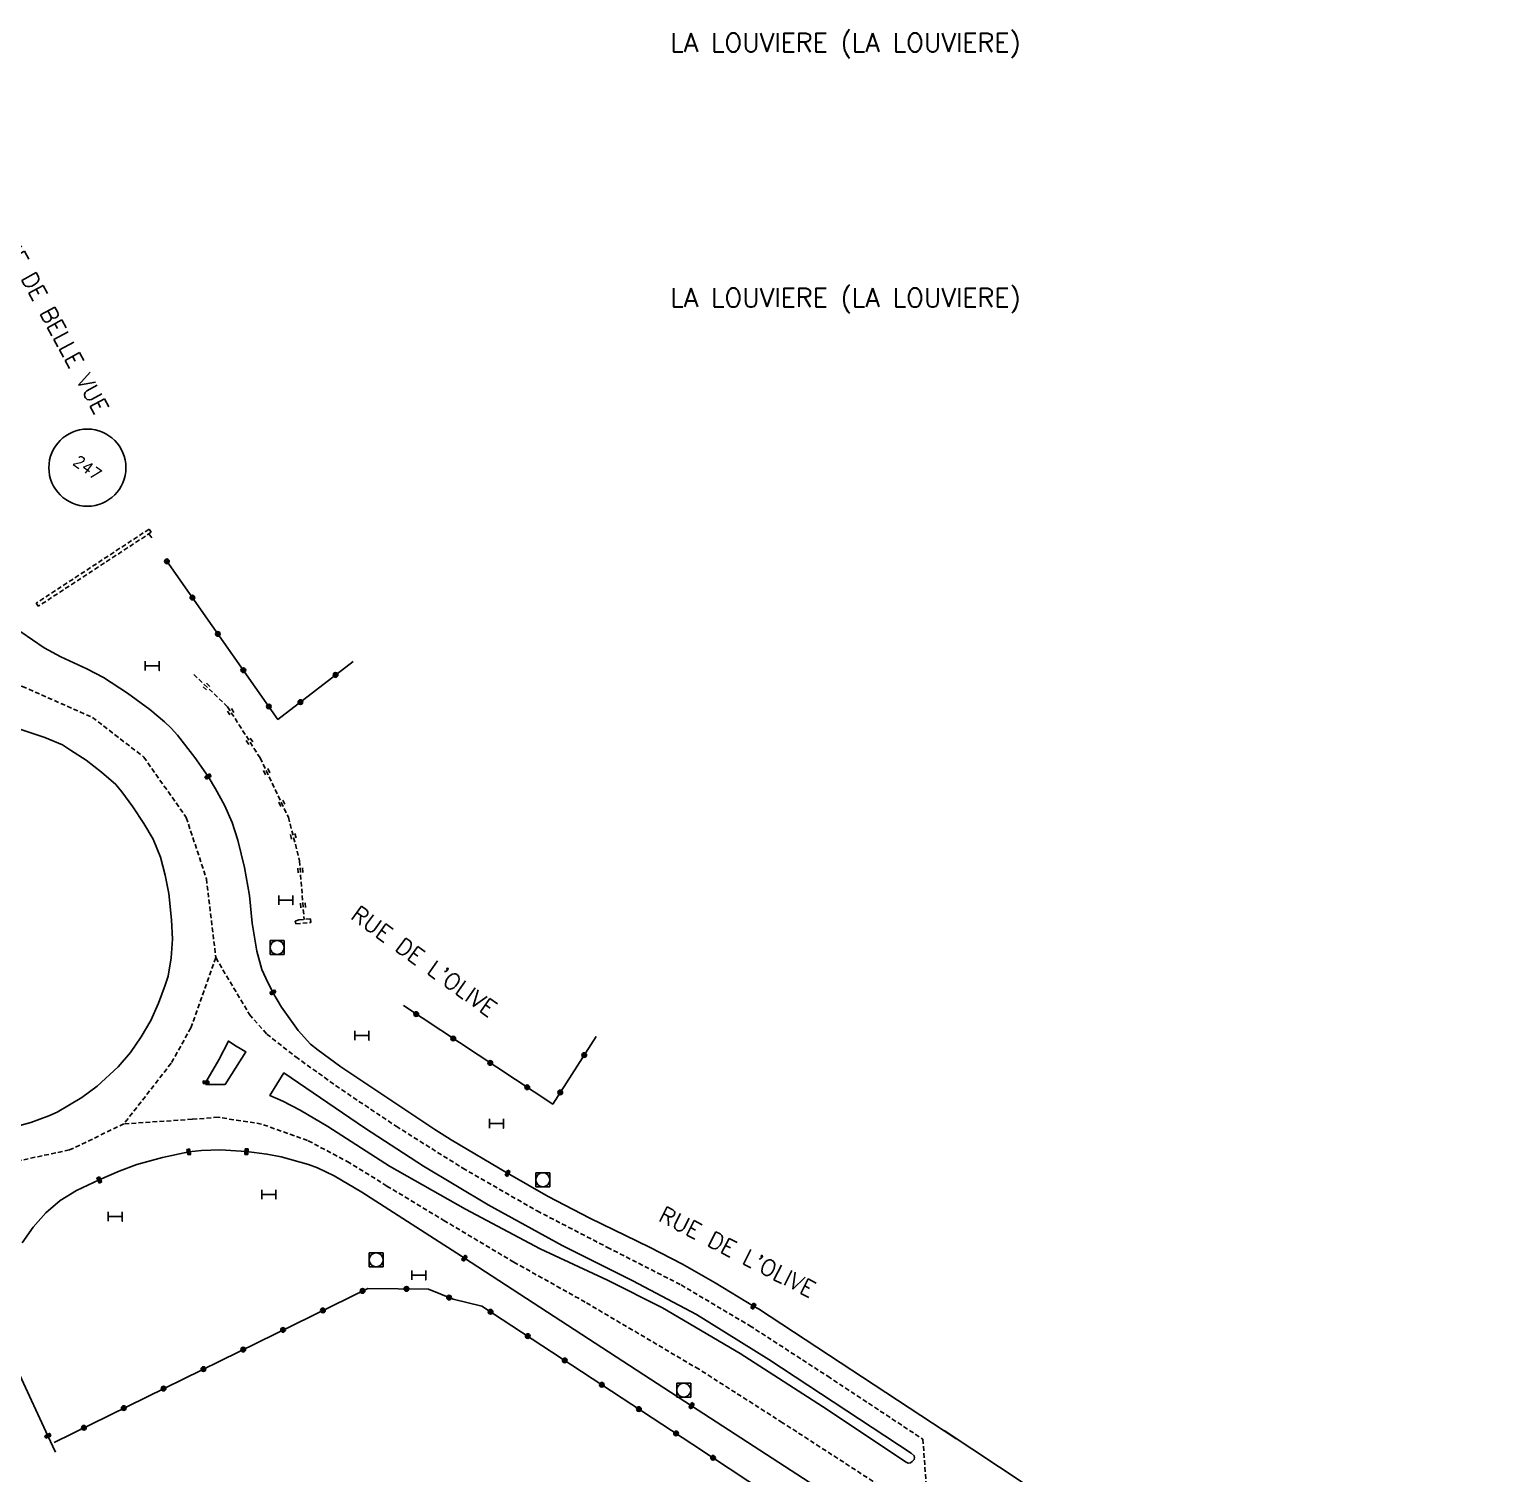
# Model space of a CAD drawing. Header units: millimetres. Extents: x 137000 to 138000, y 128000 to 129000.
# Drawn here: x 137447.4 to 137605.8, y 128611.2 to 128765.9 of the extents above; entities that cross this region are included whole.
import ezdxf
from ezdxf.enums import TextEntityAlignment as Align

# ---------------------------------------------------------------- set-up
doc = ezdxf.new("R2010")
doc.units = ezdxf.units.MM
doc.linetypes.add('DASHED', pattern=[0.75, 0.5, -0.25])
doc.layers.get('0').update_dxf_attribs({"linetype": 'CONTINUOUS'})
for name, color, linetype in [('w0001', 6, 'DASHED'), ('w0008', 7, 'CONTINUOUS'), ('W0112', 1, 'DASHED'), ('w0220', 5, 'DASHED'), ('w0322', 7, 'CONTINUOUS'), ('w0400', 7, 'CONTINUOUS'), ('w0420', 7, 'CONTINUOUS'), ('w0980', 7, 'CONTINUOUS'), ('w0989', 7, 'CONTINUOUS'), ('w0991', 7, 'CONTINUOUS'), ('W1102', 7, 'CONTINUOUS'), ('W1474', 7, 'CONTINUOUS')]:
    doc.layers.add(name, color=color, linetype=linetype)
doc.styles.get("Standard").update_dxf_attribs({"font": 'romans.shx', "width": 0.85})

# ---------------------------------------------------------------- blocks, each defined once
blk = doc.blocks.new('t220o')
at = {"color": 0, "linetype": 'Continuous'}
for p, q in [((-0.25, 0.25), (0.25, 0.25)), ((-0.25, -0.25), (0.25, -0.25))]:
    blk.add_line(p, q, dxfattribs=at)
blk = doc.blocks.new('t322o')
at = {"color": 0, "linetype": 'Continuous'}
for radius in [0.25, 0.15]:
    blk.add_circle((0, 0), radius, dxfattribs=at)
blk = doc.blocks.new('T400')
for p, q in [((-0.15, 0.3), (0.15, 0.3)), ((-0.15, -0.25), (-0.15, 0.3)), ((-0.15, 0.15), (0.15, 0.15)), ((-0.15, 0), (0.15, 0)), ((0.15, 0.3), (0.15, -0.25)), ((-0.15, -0.15), (0.15, -0.15)), ((-0.15, -0.25), (-0.15, -0.3)), ((-0.15, -0.3), (0.15, -0.3)), ((0.15, -0.3), (0.15, -0.25))]:
    blk.add_line(p, q)
blk = doc.blocks.new('T1474')
at = {"color": 0, "linetype": 'Continuous', "flags": 128}
for points in [[(-0.75, -0.5), (-0.75, 0.5)], [(-0.75, 0), (0.75, 0)], [(0.75, 0), (0.75, -0.5), (0.75, 0.5)]]:
    blk.add_lwpolyline(points, dxfattribs=at)
blk = doc.blocks.new('T420')
for p, q in [((0.75, 0.75), (-0.75, 0.75)), ((-0.75, 0.75), (-0.75, -0.75)), ((0.75, 0.75), (0.75, -0.75)), ((0.75, -0.75), (-0.75, -0.75))]:
    blk.add_line(p, q)
blk.add_ellipse((0, 0), major_axis=(-0.53, 0.53), ratio=1, start_param=3.926991, end_param=10.210176)

msp = doc.modelspace()

# ---------------------------------------------------------------- linework, layer by layer
at = {"layer": 'w0001'}
for points in [[(137428.12, 128691.91), (137435.1, 128695.31), (137438.85, 128695.86), (137446.6, 128695.52), (137454.11, 128692.19), (137459.62, 128687.94), (137464.16, 128681.46), (137466.31, 128674.91), (137467.32, 128666.46), (137464.65, 128658.95), (137462.54, 128655.15), (137457.48, 128648.65), (137451.64, 128645.86), (137440.6, 128643.51), (137435.65, 128643.41), (137428.84, 128646.32), (137425.46, 128648.42), (137420.02, 128652.69), (137416.37, 128659.96), (137414.7, 128666.68), (137414.95, 128675.51), (137418.43, 128683.54), (137422.09, 128688.26), (137428.12, 128691.91)], [(137467.32, 128666.46), (137470.93, 128660.37), (137472.78, 128658.27), (137475.89, 128655.83), (137480.79, 128652.32), (137486.64, 128648.4), (137493.77, 128643.91), (137501.74, 128639.33), (137509.27, 128635.43), (137517.16, 128631.4), (137524.52, 128627.04), (137532.87, 128621.62), (137543.07, 128614.87), (137543.44, 128609.55)], [(137543.44, 128609.55), (137539.61, 128609.14), (137528.03, 128616.65), (137519.08, 128622.37), (137506.88, 128629.57), (137499.26, 128633.84), (137491.85, 128638.25), (137485.65, 128642), (137481.64, 128644.5), (137477.15, 128646.88), (137472.22, 128648.64), (137467.58, 128649.36), (137464.78, 128649.15), (137457.48, 128648.65)]]:
    msp.add_lwpolyline(points, dxfattribs=at)
at = {"layer": 'w0008'}
for points in [[(137546.64, 128614.91), (137545.33, 128615.78), (137525.44, 128628.85), (137524.9, 128629.13), (137520.82, 128631.64), (137517.32, 128633.63), (137513.76, 128635.45), (137507.4, 128638.54), (137502.93, 128640.89), (137498.58, 128643.36), (137492.52, 128646.96), (137490.8, 128648.04), (137480.71, 128654.76), (137478.29, 128656.54), (137477.48, 128657.21), (137476.13, 128658.67), (137474.35, 128661.14), (137473.43, 128662.74), (137472.67, 128664.27), (137472.26, 128665.2), (137471.71, 128667.14), (137471.21, 128670.15), (137470.93, 128673.12), (137470.39, 128676.11), (137469.69, 128679.05), (137469.07, 128680.95), (137468.27, 128682.79), (137467.29, 128684.54), (137466.49, 128685.85), (137465.07, 128687.89), (137463.23, 128690.29), (137462.54, 128691.04), (137461.83, 128691.73), (137460.27, 128693.03), (137457.86, 128694.8), (137455.28, 128696.46), (137453.51, 128697.4), (137450.73, 128698.69), (137448.95, 128699.63), (137446.45, 128701.35)], [(137461.91, 128663.51), (137462.22, 128664.46), (137462.54, 128666.44), (137462.7, 128668.45), (137462.59, 128670.52), (137462.3, 128673.33), (137461.91, 128675.29), (137461.39, 128677.23), (137460.61, 128679.15), (137459.62, 128680.84), (137458.42, 128682.61), (137457.26, 128684.22), (137456.6, 128685.01), (137455.09, 128686.33), (137453.44, 128687.61), (137451.76, 128688.68), (137450.9, 128689.24), (137449.02, 128690.04), (137446.12, 128690.99)], [(137445.55, 128648.27), (137447.52, 128648.8), (137449.42, 128649.53), (137450.33, 128649.91), (137452.96, 128651.49), (137454.61, 128652.7), (137456.85, 128654.76), (137458.19, 128656.31), (137459.34, 128657.97), (137460.35, 128659.74), (137461.2, 128661.59), (137461.91, 128663.51)], [(137468.31, 128652.88), (137466.26, 128652.88), (137466.27, 128653.11), (137467.64, 128655.52), (137468.67, 128657.53), (137469.52, 128656.97), (137470.52, 128656.38), (137468.31, 128652.88)], [(137541.79, 128613.37), (137542.13, 128613.1), (137542.17, 128612.91), (137542.12, 128612.7), (137541.91, 128612.48), (137541.74, 128612.36), (137541.5, 128612.33), (137541.49, 128612.32), (137541.21, 128612.46), (137532.82, 128618.05), (137523.5, 128624.07), (137515.17, 128628.96), (137509.28, 128631.9), (137502.08, 128635.28), (137494.07, 128639.51), (137485.94, 128644.14), (137479.33, 128648.38), (137476.35, 128650.13), (137474.49, 128651.09), (137473.11, 128651.68), (137474.61, 128654.11), (137483.26, 128648.22), (137489.58, 128644.11), (137496.51, 128639.98), (137504.44, 128635.62), (137511.99, 128631.86), (137518.8, 128628.22), (137526.57, 128623.42), (137541.79, 128613.37)], [(137446.58, 128635.93), (137447.77, 128637.58), (137449.11, 128639.12), (137450.66, 128640.45), (137452.39, 128641.51), (137454.84, 128642.65), (137456.98, 128643.59), (137458.87, 128644.3), (137461.6, 128645.07), (137464.43, 128645.65), (137465.78, 128645.81), (137467.8, 128645.86), (137470.61, 128645.68), (137472.79, 128645.42), (137474.34, 128645.14), (137477.24, 128644.32), (137478.21, 128643.96), (137480.01, 128643.08), (137482.98, 128641.35), (137493.65, 128634.5), (137493.95, 128634.26), (137518.29, 128618.47), (137537.6, 128605.94)], [(137450.16, 128613.49), (137449.33, 128615.24), (137446.29, 128621.8)]]:
    msp.add_lwpolyline(points, dxfattribs=at)
at = {"layer": 'w0008', "flags": 128}
msp.add_lwpolyline([(137545.35, 128615.81), (137566.2, 128602.01), (137602.98, 128577.66), (137643.38, 128550.91), (137682.23, 128525.29), (137724.74, 128497.11), (137766.79, 128469.34), (137798.91, 128448.02), (137801.8, 128446.13), (137812.33, 128439.15, -0.000625), (137814.73, 128437.56, -0.000243), (137820.89, 128433.45, -0.002939), (137826.03, 128429.98, -0.004223), (137829.57, 128427.51, -0.003185), (137829.72, 128427.4, -0.000066), (137837.3, 128421.88, -0.002571), (137840.45, 128419.56, -0.001413), (137846.15, 128415.28), (137848.81, 128418.65), (137813.07, 128448.93)], format="xyb", dxfattribs=at)
at = {"layer": 'W0112'}
for points in [[(137460.4, 128712.02), (137460.18, 128712.36), (137448.09, 128704.43), (137448.31, 128704.1), (137448.31, 128704.1), (137448.31, 128704.1), (137448.31, 128704.1), (137448.31, 128704.1), (137448.31, 128704.1), (137448.31, 128704.1), (137448.31, 128704.1), (137448.31, 128704.1), (137448.31, 128704.1), (137448.31, 128704.1), (137448.31, 128704.1), (137448.31, 128704.1), (137448.31, 128704.1), (137448.31, 128704.1), (137448.31, 128704.1), (137448.31, 128704.1), (137448.31, 128704.1), (137448.31, 128704.1), (137448.31, 128704.1), (137448.31, 128704.1), (137448.31, 128704.1), (137448.31, 128704.1), (137448.31, 128704.1), (137448.31, 128704.1), (137448.31, 128704.1), (137448.31, 128704.1), (137448.31, 128704.1), (137448.31, 128704.1), (137448.31, 128704.1), (137448.31, 128704.1), (137448.31, 128704.1), (137448.31, 128704.1), (137448.31, 128704.1), (137448.31, 128704.1), (137448.31, 128704.1), (137448.31, 128704.1), (137448.31, 128704.1), (137448.31, 128704.1), (137448.31, 128704.1), (137448.31, 128704.1), (137448.31, 128704.1), (137448.31, 128704.1), (137448.31, 128704.1), (137448.31, 128704.1), (137448.31, 128704.1), (137448.31, 128704.1), (137448.31, 128704.1), (137448.31, 128704.1), (137448.31, 128704.1), (137448.31, 128704.1), (137448.31, 128704.1), (137448.31, 128704.1), (137448.31, 128704.1), (137448.31, 128704.1), (137448.31, 128704.1), (137448.31, 128704.1), (137448.31, 128704.1), (137448.31, 128704.1), (137448.31, 128704.1), (137448.31, 128704.1), (137448.31, 128704.1), (137448.31, 128704.1), (137448.31, 128704.1), (137448.31, 128704.1), (137448.31, 128704.1), (137448.31, 128704.1), (137448.31, 128704.1), (137448.31, 128704.1), (137448.31, 128704.1), (137448.31, 128704.1), (137448.31, 128704.1), (137448.31, 128704.1), (137448.31, 128704.1), (137448.31, 128704.1), (137448.31, 128704.1), (137448.31, 128704.1), (137448.31, 128704.1), (137448.31, 128704.1), (137448.31, 128704.1), (137448.31, 128704.1), (137448.31, 128704.1), (137448.31, 128704.1), (137448.31, 128704.1), (137448.31, 128704.1), (137448.31, 128704.1), (137448.31, 128704.1), (137448.31, 128704.1), (137448.31, 128704.1), (137448.31, 128704.1), (137448.31, 128704.1), (137448.31, 128704.1), (137448.31, 128704.1), (137448.31, 128704.1), (137448.31, 128704.1), (137448.31, 128704.1), (137448.31, 128704.1), (137448.31, 128704.1), (137448.31, 128704.1), (137448.31, 128704.1), (137448.31, 128704.1), (137448.31, 128704.1), (137448.31, 128704.1), (137448.31, 128704.1), (137448.31, 128704.1), (137448.31, 128704.1), (137448.31, 128704.1), (137448.31, 128704.1), (137448.31, 128704.1), (137448.31, 128704.1), (137448.31, 128704.1), (137448.31, 128704.1), (137448.31, 128704.1), (137448.31, 128704.1), (137448.31, 128704.1), (137448.31, 128704.1), (137448.31, 128704.1)], [(137460.4, 128712.02), (137448.31, 128704.1), (137448.31, 128704.1), (137448.31, 128704.1), (137448.31, 128704.1), (137448.31, 128704.1), (137448.31, 128704.1), (137448.31, 128704.1), (137448.31, 128704.1), (137448.31, 128704.1), (137448.31, 128704.1), (137448.31, 128704.1), (137448.31, 128704.1), (137448.31, 128704.1), (137448.31, 128704.1), (137448.31, 128704.1), (137448.31, 128704.1), (137448.31, 128704.1), (137448.31, 128704.1), (137448.31, 128704.1), (137448.31, 128704.1), (137448.31, 128704.1), (137448.31, 128704.1), (137448.31, 128704.1), (137448.31, 128704.1), (137448.31, 128704.1), (137448.31, 128704.1), (137448.31, 128704.1), (137448.31, 128704.1), (137448.31, 128704.1), (137448.31, 128704.1), (137448.31, 128704.1), (137448.31, 128704.1), (137448.31, 128704.1), (137448.31, 128704.1), (137448.31, 128704.1), (137448.31, 128704.1), (137448.31, 128704.1), (137448.31, 128704.1), (137448.31, 128704.1), (137448.31, 128704.1), (137448.31, 128704.1), (137448.31, 128704.1), (137448.31, 128704.1), (137448.31, 128704.1), (137448.31, 128704.1), (137448.31, 128704.1), (137448.31, 128704.1), (137448.31, 128704.1), (137448.31, 128704.1), (137448.31, 128704.1), (137448.31, 128704.1), (137448.31, 128704.1), (137448.31, 128704.1), (137448.31, 128704.1), (137448.31, 128704.1), (137448.31, 128704.1), (137448.31, 128704.1), (137448.31, 128704.1), (137448.31, 128704.1), (137448.31, 128704.1), (137448.31, 128704.1), (137448.31, 128704.1), (137448.31, 128704.1), (137448.31, 128704.1), (137448.31, 128704.1), (137448.31, 128704.1), (137448.31, 128704.1), (137448.31, 128704.1), (137448.31, 128704.1), (137448.31, 128704.1), (137448.31, 128704.1), (137448.31, 128704.1), (137448.31, 128704.1), (137448.31, 128704.1), (137448.31, 128704.1), (137448.31, 128704.1), (137448.31, 128704.1), (137448.31, 128704.1), (137448.31, 128704.1), (137448.31, 128704.1), (137448.31, 128704.1), (137448.31, 128704.1), (137448.31, 128704.1), (137448.31, 128704.1), (137448.31, 128704.1), (137448.31, 128704.1), (137448.31, 128704.1), (137448.31, 128704.1), (137448.31, 128704.1), (137448.31, 128704.1), (137448.31, 128704.1), (137448.31, 128704.1), (137448.31, 128704.1), (137448.31, 128704.1), (137448.31, 128704.1), (137448.31, 128704.1), (137448.31, 128704.1), (137448.31, 128704.1), (137448.31, 128704.1), (137448.31, 128704.1), (137448.31, 128704.1), (137448.31, 128704.1), (137448.31, 128704.1), (137448.31, 128704.1), (137448.31, 128704.1), (137448.31, 128704.1), (137448.31, 128704.1), (137448.31, 128704.1), (137448.31, 128704.1), (137448.31, 128704.1), (137448.31, 128704.1), (137448.31, 128704.1), (137448.31, 128704.1), (137448.31, 128704.1), (137448.31, 128704.1), (137448.31, 128704.1), (137448.31, 128704.1), (137448.31, 128704.1), (137448.31, 128704.1)], [(137475.84, 128670.37), (137476.21, 128670.51), (137477.45, 128670.62), (137477.49, 128670.22), (137477.49, 128670.22), (137477.49, 128670.22), (137477.49, 128670.22), (137477.49, 128670.22), (137477.49, 128670.22), (137477.49, 128670.22), (137477.49, 128670.22), (137477.49, 128670.22), (137477.49, 128670.22), (137477.49, 128670.22), (137477.49, 128670.22), (137477.49, 128670.22), (137477.49, 128670.22), (137477.49, 128670.22), (137477.49, 128670.22), (137477.49, 128670.22), (137477.49, 128670.22), (137477.49, 128670.22), (137477.49, 128670.22), (137477.49, 128670.22), (137477.49, 128670.22), (137477.49, 128670.22), (137477.49, 128670.22), (137477.49, 128670.22), (137477.49, 128670.22), (137477.49, 128670.22), (137477.49, 128670.22), (137477.49, 128670.22), (137477.49, 128670.22), (137477.49, 128670.22), (137477.49, 128670.22), (137477.49, 128670.22), (137477.49, 128670.22), (137477.49, 128670.22), (137477.49, 128670.22), (137477.49, 128670.22), (137477.49, 128670.22), (137477.49, 128670.22), (137477.49, 128670.22), (137477.49, 128670.22), (137477.49, 128670.22), (137477.49, 128670.22), (137477.49, 128670.22), (137477.49, 128670.22), (137477.49, 128670.22), (137477.49, 128670.22), (137477.49, 128670.22), (137477.49, 128670.22), (137477.49, 128670.22), (137477.49, 128670.22), (137477.49, 128670.22), (137477.49, 128670.22), (137477.49, 128670.22), (137477.49, 128670.22), (137477.49, 128670.22), (137477.49, 128670.22), (137477.49, 128670.22), (137477.49, 128670.22), (137477.49, 128670.22), (137477.49, 128670.22), (137477.49, 128670.22), (137477.49, 128670.22), (137477.49, 128670.22), (137477.49, 128670.22), (137477.49, 128670.22), (137477.49, 128670.22), (137477.49, 128670.22), (137477.49, 128670.22), (137477.49, 128670.22), (137477.49, 128670.22), (137477.49, 128670.22), (137477.49, 128670.22), (137477.49, 128670.22), (137477.49, 128670.22), (137477.49, 128670.22), (137477.49, 128670.22), (137477.49, 128670.22), (137477.49, 128670.22), (137477.49, 128670.22), (137477.49, 128670.22), (137477.49, 128670.22), (137477.49, 128670.22), (137477.49, 128670.22), (137477.49, 128670.22), (137477.49, 128670.22), (137477.49, 128670.22), (137477.49, 128670.22), (137477.49, 128670.22), (137477.49, 128670.22), (137477.49, 128670.22), (137477.49, 128670.22), (137477.49, 128670.22), (137477.49, 128670.22), (137477.49, 128670.22), (137477.49, 128670.22), (137477.49, 128670.22), (137477.49, 128670.22), (137477.49, 128670.22), (137477.49, 128670.22), (137477.49, 128670.22), (137477.49, 128670.22), (137477.49, 128670.22), (137477.49, 128670.22), (137477.49, 128670.22), (137477.49, 128670.22), (137477.49, 128670.22), (137477.49, 128670.22), (137477.49, 128670.22), (137477.49, 128670.22), (137477.49, 128670.22), (137477.49, 128670.22), (137477.49, 128670.22), (137477.49, 128670.22), (137477.49, 128670.22), (137477.49, 128670.22), (137477.49, 128670.22)], [(137475.84, 128670.37), (137475.88, 128670.07), (137477.49, 128670.22), (137477.49, 128670.22), (137477.49, 128670.22), (137477.49, 128670.22), (137477.49, 128670.22), (137477.49, 128670.22), (137477.49, 128670.22), (137477.49, 128670.22), (137477.49, 128670.22), (137477.49, 128670.22), (137477.49, 128670.22), (137477.49, 128670.22), (137477.49, 128670.22), (137477.49, 128670.22), (137477.49, 128670.22), (137477.49, 128670.22), (137477.49, 128670.22), (137477.49, 128670.22), (137477.49, 128670.22), (137477.49, 128670.22), (137477.49, 128670.22), (137477.49, 128670.22), (137477.49, 128670.22), (137477.49, 128670.22), (137477.49, 128670.22), (137477.49, 128670.22), (137477.49, 128670.22), (137477.49, 128670.22), (137477.49, 128670.22), (137477.49, 128670.22), (137477.49, 128670.22), (137477.49, 128670.22), (137477.49, 128670.22), (137477.49, 128670.22), (137477.49, 128670.22), (137477.49, 128670.22), (137477.49, 128670.22), (137477.49, 128670.22), (137477.49, 128670.22), (137477.49, 128670.22), (137477.49, 128670.22), (137477.49, 128670.22), (137477.49, 128670.22), (137477.49, 128670.22), (137477.49, 128670.22), (137477.49, 128670.22), (137477.49, 128670.22), (137477.49, 128670.22), (137477.49, 128670.22), (137477.49, 128670.22), (137477.49, 128670.22), (137477.49, 128670.22), (137477.49, 128670.22), (137477.49, 128670.22), (137477.49, 128670.22), (137477.49, 128670.22), (137477.49, 128670.22), (137477.49, 128670.22), (137477.49, 128670.22), (137477.49, 128670.22), (137477.49, 128670.22), (137477.49, 128670.22), (137477.49, 128670.22), (137477.49, 128670.22), (137477.49, 128670.22), (137477.49, 128670.22), (137477.49, 128670.22), (137477.49, 128670.22), (137477.49, 128670.22), (137477.49, 128670.22), (137477.49, 128670.22), (137477.49, 128670.22), (137477.49, 128670.22), (137477.49, 128670.22), (137477.49, 128670.22), (137477.49, 128670.22), (137477.49, 128670.22), (137477.49, 128670.22), (137477.49, 128670.22), (137477.49, 128670.22), (137477.49, 128670.22), (137477.49, 128670.22), (137477.49, 128670.22), (137477.49, 128670.22), (137477.49, 128670.22), (137477.49, 128670.22), (137477.49, 128670.22), (137477.49, 128670.22), (137477.49, 128670.22), (137477.49, 128670.22), (137477.49, 128670.22), (137477.49, 128670.22), (137477.49, 128670.22), (137477.49, 128670.22), (137477.49, 128670.22), (137477.49, 128670.22), (137477.49, 128670.22), (137477.49, 128670.22), (137477.49, 128670.22), (137477.49, 128670.22), (137477.49, 128670.22), (137477.49, 128670.22), (137477.49, 128670.22), (137477.49, 128670.22), (137477.49, 128670.22), (137477.49, 128670.22), (137477.49, 128670.22), (137477.49, 128670.22), (137477.49, 128670.22), (137477.49, 128670.22), (137477.49, 128670.22), (137477.49, 128670.22), (137477.49, 128670.22), (137477.49, 128670.22), (137477.49, 128670.22), (137477.49, 128670.22), (137477.49, 128670.22), (137477.49, 128670.22)]]:
    msp.add_lwpolyline(points, dxfattribs=at)
at = {"layer": 'w0220'}
for points in [[(137464.97, 128696.79), (137464.97, 128696.79), (137464.97, 128696.79), (137464.97, 128696.79), (137464.97, 128696.79), (137464.97, 128696.79), (137464.97, 128696.79), (137464.97, 128696.79), (137464.97, 128696.79), (137464.97, 128696.79), (137464.97, 128696.79), (137464.97, 128696.79), (137464.97, 128696.79), (137464.97, 128696.79), (137464.97, 128696.79), (137468.58, 128693.33), (137472.07, 128687.85), (137475.1, 128681.51), (137476.29, 128676.84), (137476.78, 128670.53)], [(137464.97, 128696.79), (137464.97, 128696.79), (137464.97, 128696.79), (137464.97, 128696.79), (137464.97, 128696.79), (137464.97, 128696.79), (137464.97, 128696.79), (137464.97, 128696.79), (137464.97, 128696.79), (137464.97, 128696.79), (137464.97, 128696.79), (137464.97, 128696.79), (137464.97, 128696.79), (137464.97, 128696.79), (137464.97, 128696.79), (137464.97, 128696.79), (137464.97, 128696.79), (137464.97, 128696.79), (137464.97, 128696.79), (137464.97, 128696.79), (137464.97, 128696.79), (137464.97, 128696.79), (137464.97, 128696.79), (137464.97, 128696.79), (137464.97, 128696.79), (137464.97, 128696.79), (137464.97, 128696.79), (137464.97, 128696.79), (137464.97, 128696.79), (137464.97, 128696.79), (137464.97, 128696.79), (137464.97, 128696.79), (137464.97, 128696.79), (137464.97, 128696.79), (137464.97, 128696.79), (137464.97, 128696.79), (137464.97, 128696.79), (137464.97, 128696.79), (137464.97, 128696.79), (137464.97, 128696.79), (137464.97, 128696.79), (137464.97, 128696.79), (137464.97, 128696.79), (137464.97, 128696.79), (137464.97, 128696.79), (137464.97, 128696.79), (137464.97, 128696.79), (137464.97, 128696.79), (137464.97, 128696.79), (137464.97, 128696.79), (137464.97, 128696.79), (137464.97, 128696.79), (137464.97, 128696.79), (137464.97, 128696.79), (137464.97, 128696.79), (137464.97, 128696.79), (137464.97, 128696.79), (137464.97, 128696.79), (137464.97, 128696.79), (137464.97, 128696.79), (137464.97, 128696.79), (137464.97, 128696.79), (137464.97, 128696.79), (137464.97, 128696.79), (137464.97, 128696.79), (137464.97, 128696.79), (137464.97, 128696.79), (137464.97, 128696.79), (137464.97, 128696.79), (137464.97, 128696.79), (137464.97, 128696.79), (137464.97, 128696.79), (137464.97, 128696.79), (137464.97, 128696.79), (137464.97, 128696.79), (137464.97, 128696.79), (137464.97, 128696.79), (137464.97, 128696.79), (137464.97, 128696.79), (137464.97, 128696.79), (137464.97, 128696.79), (137464.97, 128696.79), (137464.97, 128696.79), (137464.97, 128696.79), (137464.97, 128696.79), (137464.97, 128696.79), (137464.97, 128696.79), (137464.97, 128696.79), (137464.97, 128696.79), (137464.97, 128696.79), (137464.97, 128696.79), (137464.97, 128696.79), (137464.97, 128696.79), (137464.97, 128696.79), (137464.97, 128696.79), (137464.97, 128696.79), (137464.97, 128696.79), (137464.97, 128696.79), (137464.97, 128696.79), (137464.97, 128696.79), (137464.97, 128696.79)]]:
    msp.add_lwpolyline(points, dxfattribs=at)
at = {"layer": 'w0322'}
for points in [[(137460.16, 128711.85), (137460.16, 128711.85), (137460.16, 128711.85), (137460.16, 128711.85), (137460.16, 128711.85), (137460.16, 128711.85), (137460.16, 128711.85), (137460.16, 128711.85), (137460.16, 128711.85), (137460.16, 128711.85), (137460.16, 128711.85), (137460.16, 128711.85), (137460.16, 128711.85), (137460.16, 128711.85), (137460.16, 128711.85), (137460.16, 128711.85), (137460.16, 128711.85), (137460.16, 128711.85), (137460.16, 128711.85), (137460.47, 128711.41)], [(137460.16, 128711.85), (137460.16, 128711.85), (137460.16, 128711.85), (137460.16, 128711.85), (137460.16, 128711.85), (137460.16, 128711.85), (137460.16, 128711.85), (137460.16, 128711.85), (137460.16, 128711.85), (137460.16, 128711.85), (137460.16, 128711.85), (137460.16, 128711.85), (137460.16, 128711.85), (137460.16, 128711.85), (137460.16, 128711.85), (137460.16, 128711.85), (137460.16, 128711.85), (137460.16, 128711.85), (137460.16, 128711.85), (137460.16, 128711.85), (137460.16, 128711.85), (137460.16, 128711.85), (137460.16, 128711.85), (137460.16, 128711.85), (137460.16, 128711.85), (137460.16, 128711.85), (137460.16, 128711.85), (137460.16, 128711.85), (137460.16, 128711.85), (137460.16, 128711.85), (137460.16, 128711.85), (137460.16, 128711.85), (137460.16, 128711.85), (137460.16, 128711.85), (137460.16, 128711.85), (137460.16, 128711.85), (137460.16, 128711.85), (137460.16, 128711.85), (137460.16, 128711.85), (137460.16, 128711.85), (137460.16, 128711.85), (137460.16, 128711.85), (137460.16, 128711.85), (137460.16, 128711.85), (137460.16, 128711.85), (137460.16, 128711.85), (137460.16, 128711.85), (137460.16, 128711.85), (137460.16, 128711.85), (137460.16, 128711.85), (137460.16, 128711.85), (137460.16, 128711.85), (137460.16, 128711.85), (137460.16, 128711.85), (137460.16, 128711.85), (137460.16, 128711.85), (137460.16, 128711.85), (137460.16, 128711.85), (137460.16, 128711.85), (137460.16, 128711.85), (137460.16, 128711.85), (137460.16, 128711.85), (137460.16, 128711.85), (137460.16, 128711.85), (137460.16, 128711.85), (137460.16, 128711.85), (137460.16, 128711.85), (137460.16, 128711.85), (137460.16, 128711.85), (137460.16, 128711.85), (137460.16, 128711.85), (137460.16, 128711.85), (137460.16, 128711.85), (137460.16, 128711.85), (137460.16, 128711.85), (137460.16, 128711.85), (137460.16, 128711.85), (137460.16, 128711.85), (137460.16, 128711.85), (137460.16, 128711.85), (137460.16, 128711.85), (137460.16, 128711.85), (137460.16, 128711.85), (137460.16, 128711.85), (137460.16, 128711.85), (137460.16, 128711.85), (137460.16, 128711.85), (137460.16, 128711.85), (137460.16, 128711.85), (137460.16, 128711.85), (137460.16, 128711.85), (137460.16, 128711.85), (137460.16, 128711.85), (137460.16, 128711.85), (137460.16, 128711.85), (137460.16, 128711.85), (137460.16, 128711.85), (137460.16, 128711.85), (137460.16, 128711.85), (137460.16, 128711.85), (137460.16, 128711.85)], [(137462.08, 128708.93), (137462.08, 128708.93), (137462.08, 128708.93), (137462.08, 128708.93), (137462.08, 128708.93), (137462.08, 128708.93), (137462.08, 128708.93), (137462.08, 128708.93), (137462.08, 128708.93), (137462.08, 128708.93), (137462.08, 128708.93), (137462.08, 128708.93), (137462.08, 128708.93), (137462.08, 128708.93), (137462.08, 128708.93), (137462.08, 128708.93), (137462.08, 128708.93), (137462.08, 128708.93), (137462.08, 128708.93), (137462.08, 128708.93)], [(137482.03, 128698.19), (137473.98, 128691.97), (137462.08, 128708.93), (137462.08, 128708.93), (137462.08, 128708.93), (137462.08, 128708.93), (137462.08, 128708.93), (137462.08, 128708.93), (137462.08, 128708.93), (137462.08, 128708.93), (137462.08, 128708.93), (137462.08, 128708.93), (137462.08, 128708.93), (137462.08, 128708.93), (137462.08, 128708.93), (137462.08, 128708.93), (137462.08, 128708.93), (137462.08, 128708.93), (137462.08, 128708.93), (137462.08, 128708.93), (137462.08, 128708.93), (137462.08, 128708.93), (137462.08, 128708.93), (137462.08, 128708.93), (137462.08, 128708.93), (137462.08, 128708.93), (137462.08, 128708.93), (137462.08, 128708.93), (137462.08, 128708.93), (137462.08, 128708.93), (137462.08, 128708.93), (137462.08, 128708.93), (137462.08, 128708.93), (137462.08, 128708.93), (137462.08, 128708.93), (137462.08, 128708.93), (137462.08, 128708.93), (137462.08, 128708.93), (137462.08, 128708.93), (137462.08, 128708.93), (137462.08, 128708.93), (137462.08, 128708.93), (137462.08, 128708.93), (137462.08, 128708.93), (137462.08, 128708.93), (137462.08, 128708.93), (137462.08, 128708.93), (137462.08, 128708.93), (137462.08, 128708.93), (137462.08, 128708.93), (137462.08, 128708.93), (137462.08, 128708.93), (137462.08, 128708.93), (137462.08, 128708.93), (137462.08, 128708.93), (137462.08, 128708.93), (137462.08, 128708.93), (137462.08, 128708.93), (137462.08, 128708.93), (137462.08, 128708.93), (137462.08, 128708.93), (137462.08, 128708.93), (137462.08, 128708.93), (137462.08, 128708.93), (137462.08, 128708.93), (137462.08, 128708.93), (137462.08, 128708.93), (137462.08, 128708.93), (137462.08, 128708.93), (137462.08, 128708.93), (137462.08, 128708.93), (137462.08, 128708.93), (137462.08, 128708.93), (137462.08, 128708.93), (137462.08, 128708.93), (137462.08, 128708.93), (137462.08, 128708.93), (137462.08, 128708.93), (137462.08, 128708.93), (137462.08, 128708.93), (137462.08, 128708.93), (137462.08, 128708.93), (137462.08, 128708.93), (137462.08, 128708.93), (137462.08, 128708.93), (137462.08, 128708.93), (137462.08, 128708.93), (137462.08, 128708.93), (137462.08, 128708.93), (137462.08, 128708.93), (137462.08, 128708.93), (137462.08, 128708.93), (137462.08, 128708.93), (137462.08, 128708.93), (137462.08, 128708.93), (137462.08, 128708.93), (137462.08, 128708.93), (137462.08, 128708.93), (137462.08, 128708.93), (137462.08, 128708.93), (137462.08, 128708.93)], [(137487.41, 128661.32), (137487.41, 128661.32), (137487.41, 128661.32), (137487.41, 128661.32), (137487.41, 128661.32), (137487.41, 128661.32), (137487.41, 128661.32), (137487.41, 128661.32), (137487.41, 128661.32), (137487.41, 128661.32), (137487.41, 128661.32), (137487.41, 128661.32), (137487.41, 128661.32), (137487.41, 128661.32), (137487.41, 128661.32), (137487.41, 128661.32), (137487.41, 128661.32), (137487.41, 128661.32), (137487.41, 128661.32), (137487.41, 128661.32)], [(137508.08, 128658.01), (137503.41, 128650.78), (137487.41, 128661.32), (137487.41, 128661.32), (137487.41, 128661.32), (137487.41, 128661.32), (137487.41, 128661.32), (137487.41, 128661.32), (137487.41, 128661.32), (137487.41, 128661.32), (137487.41, 128661.32), (137487.41, 128661.32), (137487.41, 128661.32), (137487.41, 128661.32), (137487.41, 128661.32), (137487.41, 128661.32), (137487.41, 128661.32), (137487.41, 128661.32), (137487.41, 128661.32), (137487.41, 128661.32), (137487.41, 128661.32), (137487.41, 128661.32), (137487.41, 128661.32), (137487.41, 128661.32), (137487.41, 128661.32), (137487.41, 128661.32), (137487.41, 128661.32), (137487.41, 128661.32), (137487.41, 128661.32), (137487.41, 128661.32), (137487.41, 128661.32), (137487.41, 128661.32), (137487.41, 128661.32), (137487.41, 128661.32), (137487.41, 128661.32), (137487.41, 128661.32), (137487.41, 128661.32), (137487.41, 128661.32), (137487.41, 128661.32), (137487.41, 128661.32), (137487.41, 128661.32), (137487.41, 128661.32), (137487.41, 128661.32), (137487.41, 128661.32), (137487.41, 128661.32), (137487.41, 128661.32), (137487.41, 128661.32), (137487.41, 128661.32), (137487.41, 128661.32), (137487.41, 128661.32), (137487.41, 128661.32), (137487.41, 128661.32), (137487.41, 128661.32), (137487.41, 128661.32), (137487.41, 128661.32), (137487.41, 128661.32), (137487.41, 128661.32), (137487.41, 128661.32), (137487.41, 128661.32), (137487.41, 128661.32), (137487.41, 128661.32), (137487.41, 128661.32), (137487.41, 128661.32), (137487.41, 128661.32), (137487.41, 128661.32), (137487.41, 128661.32), (137487.41, 128661.32), (137487.41, 128661.32), (137487.41, 128661.32), (137487.41, 128661.32), (137487.41, 128661.32), (137487.41, 128661.32), (137487.41, 128661.32), (137487.41, 128661.32), (137487.41, 128661.32), (137487.41, 128661.32), (137487.41, 128661.32), (137487.41, 128661.32), (137487.41, 128661.32), (137487.41, 128661.32), (137487.41, 128661.32), (137487.41, 128661.32), (137487.41, 128661.32), (137487.41, 128661.32), (137487.41, 128661.32), (137487.41, 128661.32), (137487.41, 128661.32), (137487.41, 128661.32), (137487.41, 128661.32), (137487.41, 128661.32), (137487.41, 128661.32), (137487.41, 128661.32), (137487.41, 128661.32), (137487.41, 128661.32), (137487.41, 128661.32), (137487.41, 128661.32), (137487.41, 128661.32), (137487.41, 128661.32), (137487.41, 128661.32), (137487.41, 128661.32), (137487.41, 128661.32)], [(137538.43, 128601.12), (137518.32, 128614.39), (137495.83, 128629.14), (137492.74, 128629.88), (137490.11, 128630.95), (137483.59, 128631.03), (137450, 128614.54)]]:
    msp.add_lwpolyline(points, dxfattribs=at)
at = {"layer": 'W1102'}
msp.add_circle((137453.57, 128718.94), 4.13, dxfattribs=at)

# ---------------------------------------------------------------- block references
at = {"layer": 'w0220'}
for p, rotation in [((137466.33, 128695.49), 316.1512781409377), ((137468.91, 128692.8), 302.4753667453422), ((137470.93, 128689.64), 302.4753667453422), ((137472.77, 128686.38), 295.5734649251044), ((137474.39, 128683), 295.5734649251044), ((137475.62, 128679.47), 284.2266195623127), ((137476.37, 128675.81), 274.5002836414335), ((137476.66, 128672.07), 274.5002836414335)]:
    msp.add_blockref('t220o', p, dxfattribs=dict(at, rotation=rotation))
at = {"layer": 'w0322'}
for p, rotation in [((137462.09, 128708.91), 125.0585763754829), ((137464.81, 128705.02), 125.0585763754829), ((137467.54, 128701.14), 125.0585763754829), ((137470.27, 128697.25), 125.0585763754829), ((137480.15, 128696.74), 217.6907762067223), ((137473, 128693.36), 125.0585763754829), ((137476.39, 128693.84), 217.6907762067223), ((137488.79, 128660.41), 146.6219110902523), ((137492.75, 128657.8), 146.6219110902523), ((137496.72, 128655.18), 146.6219110902523), ((137506.79, 128656.02), 237.1624976454275), ((137500.68, 128652.57), 146.6219110902523), ((137504.21, 128652.03), 237.1624976454275), ((137483.05, 128630.76), 206.1403921019972), ((137487.74, 128630.98), 179.3497824263879), ((137492.31, 128630.05), 157.7154281856239), ((137478.79, 128628.67), 206.1403921019972), ((137496.76, 128628.53), 146.736536954651), ((137474.52, 128626.58), 206.1403921019972), ((137500.73, 128625.93), 146.736536954651), ((137470.26, 128624.48), 206.1403921019972), ((137465.99, 128622.39), 206.1403921019972), ((137504.7, 128623.32), 146.736536954651), ((137508.67, 128620.71), 146.736536954651), ((137461.73, 128620.3), 206.1403921019972), ((137457.46, 128618.21), 206.1403921019972), ((137512.64, 128618.11), 146.736536954651), ((137453.2, 128616.11), 206.1403921019972), ((137516.62, 128615.5), 146.736536954651), ((137520.58, 128612.89), 146.5883891494453)]:
    msp.add_blockref('t322o', p, dxfattribs=dict(at, rotation=rotation))
at = {"layer": 'w0400'}
for p, rotation in [((137466.49, 128685.85), 121.07497876934), ((137473.43, 128662.74), 119.8376716896337), ((137466.27, 128653.11), 86.80239864585327), ((137464.43, 128645.65), 11.60664648678868), ((137470.61, 128645.68), 356.330918452198), ((137454.84, 128642.65), 24.82573881250985), ((137498.58, 128643.36), 150.4898270131023), ((137493.95, 128634.26), 320.8474668106091), ((137524.9, 128629.13), 151.9489450689544), ((137518.29, 128618.47), 327.0290128628183), ((137449.33, 128615.24), 115.5508620539937)]:
    msp.add_blockref('T400', p, dxfattribs=dict(at, rotation=rotation))
at = {"layer": 'w0420'}
for p in [(137473.89, 128667.55), (137502.35, 128642.67), (137484.5, 128634.09), (137517.44, 128620.13)]:
    msp.add_blockref('T420', p, dxfattribs=at)
at = {"layer": 'W1474'}
for p in [(137460.52, 128697.71), (137474.81, 128672.62), (137482.98, 128658.12), (137497.38, 128648.68), (137473.01, 128641.1), (137456.55, 128638.73), (137489.06, 128632.44)]:
    msp.add_blockref('T1474', p, dxfattribs=at)

# ---------------------------------------------------------------- texts
at = {"layer": 'w0980'}
for p in [(137534.76, 128764.34), (137534.76, 128737.01)]:
    msp.add_text('LA LOUVIERE (LA LOUVIERE)', height=2, dxfattribs=at).set_placement(p, align=Align.MIDDLE)
at = {"layer": 'w0989'}
for s, rotation, p in [('RUE DE BELLE VUE', 298.4713, (137449.77, 128734.87)), ("RUE DE L'OLIVE", 324.3568, (137489.63, 128666.08)), ("RUE DE L'OLIVE", 332.9389, (137523.2, 128634.94))]:
    msp.add_text(s, height=1.75, rotation=rotation, dxfattribs=at).set_placement(p, align=Align.MIDDLE)
at = {"layer": 'w0991'}
msp.add_text('247', height=1.25, rotation=324.0038, dxfattribs=at).set_placement((137453.57, 128718.94), align=Align.MIDDLE)

doc.saveas('drawing.dxf')
